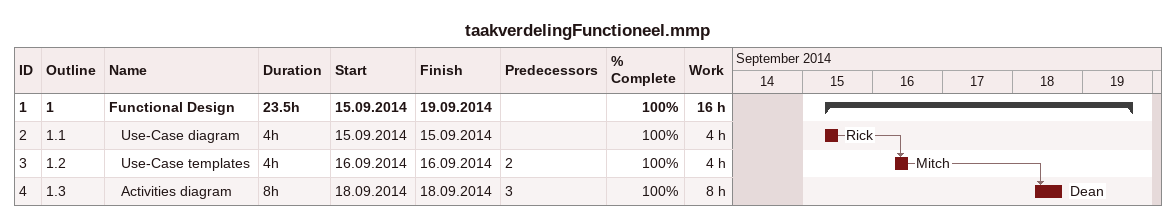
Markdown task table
taakverdelingFunctioneel.mmp

| ID | WBS | Task | Duration | Start | Finish | Predecessors | Resources | % complete | Work (h) |
|---|---|---|---|---|---|---|---|---|---|
| 1 | 1 | **Functional Design** | 23.5h | 2014-09-15 | 2014-09-19 |  |  | 100 | 16 |
| 2 | 1.1 | Use-Case diagram | 4h | 2014-09-15 | 2014-09-15 |  | Rick | 100 | 4 |
| 3 | 1.2 | Use-Case templates | 4h | 2014-09-16 | 2014-09-16 | 2 | Mitch | 100 | 4 |
| 4 | 1.3 | Activities diagram | 8h | 2014-09-18 | 2014-09-18 | 3 | Dean | 100 | 8 |
